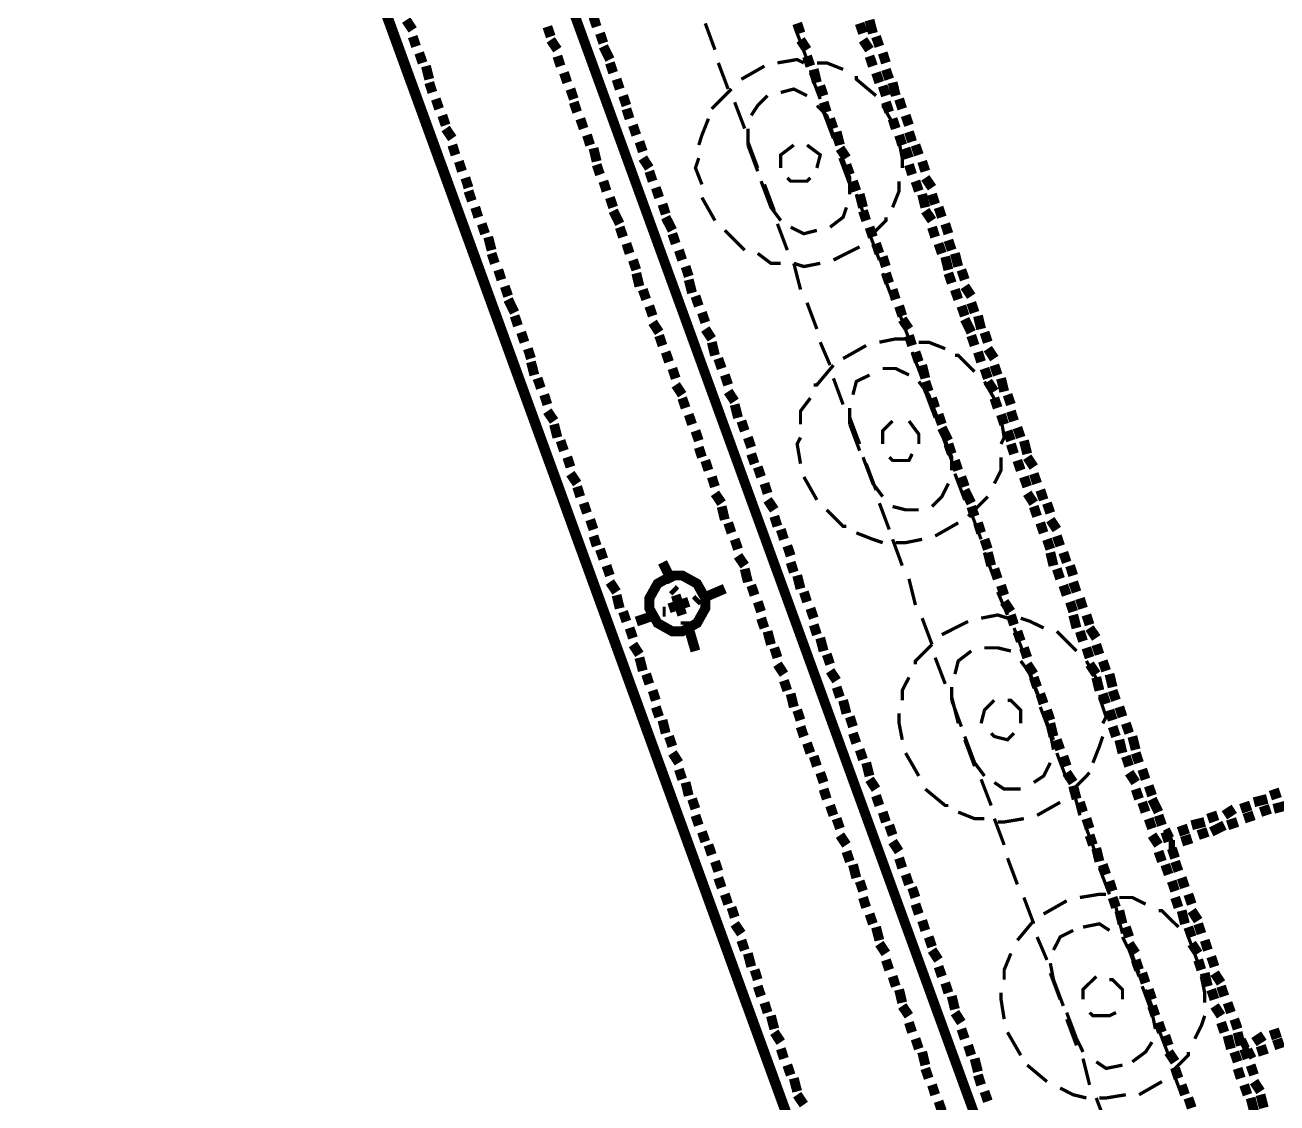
# Model space of a CAD drawing. Extents: x -2.4 to 13.4, y -16 to -5.
# Drawn here: x 1.94 to 2.575, y -11.54 to -10.993 of the extents above; entities that cross this region are included whole.
import ezdxf

# ---------------------------------------------------------------- set-up
doc = ezdxf.new("R2010")
doc.units = 0
doc.header["$MEASUREMENT"] = 0

msp = doc.modelspace()

# ---------------------------------------------------------------- linework, layer by layer
at = {"color": 0}
for points, const_width in [([(3.74199, -12.95219), (2.83868, -12.95219), (0.85698, -7.50883), (1.65538, -7.21884)], 0.005), ([(2.93368, -12.95219), (0.94198, -7.47715)], 0.005), ([(2.83868, -12.95219), (1.36198, -8.89381)], 0.005), ([(2.13698, -10.99548), (2.13368, -10.99049)], 0.005), ([(2.20698, -10.99886), (2.20528, -10.99386)], 0.005), ([(2.23028, -10.99386), (2.22868, -10.98887)], 0.005), ([(2.28538, -10.99218), (2.29028, -11.00552)], 0.00167), ([(2.33368, -10.99718), (2.33198, -10.99218)], 0.005), ([(2.36538, -10.99718), (2.36368, -10.99218)], 0.005), ([(2.37038, -10.99718), (2.36868, -10.99049)], 0.005), ([(2.13868, -11.00384), (2.13698, -10.99886)], 0.005), ([(2.23368, -11.00216), (2.23198, -10.99718)], 0.005), ([(2.33698, -11.01051), (2.33198, -10.99718)], 0.00167), ([(2.37368, -11.00384), (2.37198, -10.99886)], 0.005), ([(2.21038, -11.00552), (2.20698, -11.00054)], 0.005), ([(2.23698, -11.01051), (2.23368, -11.00384)], 0.005), ([(2.33698, -11.00552), (2.33368, -11.00054)], 0.005), ([(2.36868, -11.00552), (2.36538, -11.00054)], 0.005), ([(2.14198, -11.0122), (2.14028, -11.00715)], 0.005), ([(2.21198, -11.01383), (2.21038, -11.00883)], 0.005), ([(2.23868, -11.01719), (2.23698, -11.0122)], 0.005), ([(2.33538, -11.0122), (2.33198, -11.01051), (2.32198, -11.0122)], 0.00167), ([(2.33538, -11.0122), (2.33198, -11.01051), (2.32198, -11.0122)], 0.00167), ([(2.33868, -11.01383), (2.33698, -11.00883)], 0.005), ([(2.37038, -11.01383), (2.36868, -11.00883)], 0.005), ([(2.37698, -11.0122), (2.37538, -11.00715)], 0.005), ([(2.14538, -11.0205), (2.14368, -11.01383)], 0.005), ([(2.21538, -11.02218), (2.21368, -11.01719)], 0.005), ([(2.29198, -11.0122), (2.29698, -11.02549)], 0.00167), ([(2.31538, -11.01383), (2.30368, -11.0205)], 0.00167), ([(2.31538, -11.01383), (2.30368, -11.0205)], 0.00167), ([(2.34368, -11.03054), (2.33868, -11.01719)], 0.00167), ([(2.34198, -11.02218), (2.34038, -11.01551)], 0.005), ([(2.35528, -11.01551), (2.34698, -11.0122), (2.34198, -11.0122)], 0.00167), ([(2.35528, -11.01551), (2.34698, -11.0122), (2.34198, -11.0122)], 0.00167), ([(2.37368, -11.02218), (2.37198, -11.01719)], 0.005), ([(2.37868, -11.0205), (2.37698, -11.01551)], 0.005), ([(2.14698, -11.02718), (2.14538, -11.02218)], 0.005), ([(2.21868, -11.03054), (2.21698, -11.02549)], 0.005), ([(2.24198, -11.02549), (2.24038, -11.0205)], 0.005), ([(2.34538, -11.02886), (2.34368, -11.02386)], 0.005), ([(2.37198, -11.02886), (2.36198, -11.0205), (2.36198, -11.01881)], 0.00167), ([(2.37198, -11.02886), (2.36198, -11.0205), (2.36198, -11.01881)], 0.00167), ([(2.37698, -11.02886), (2.37538, -11.02386)], 0.005), ([(2.38198, -11.02886), (2.38038, -11.02218)], 0.005), ([(2.15038, -11.03552), (2.14868, -11.03054)], 0.005), ([(2.24538, -11.03384), (2.24368, -11.02886)], 0.005), ([(2.29868, -11.02549), (2.29028, -11.03384), (2.28868, -11.03552)], 0.00167), ([(2.29868, -11.02549), (2.29028, -11.03384), (2.28868, -11.03552)], 0.00167), ([(2.31698, -11.02886), (2.31198, -11.03384), (2.30868, -11.03884)], 0.00167), ([(2.33698, -11.02886), (2.33028, -11.02549), (2.32368, -11.02718)], 0.00167), ([(2.38528, -11.03552), (2.38368, -11.03054)], 0.005), ([(2.22038, -11.03715), (2.21868, -11.03216)], 0.005), ([(2.24698, -11.04052), (2.24538, -11.03552)], 0.005), ([(2.30028, -11.03216), (2.30538, -11.04551)], 0.00167), ([(2.35198, -11.05387), (2.34698, -11.03884), (2.34198, -11.03384)], 0.00167), ([(2.34698, -11.03715), (2.34538, -11.03216)], 0.005), ([(2.37868, -11.03715), (2.37698, -11.03216)], 0.005), ([(2.38198, -11.04551), (2.37538, -11.03384)], 0.00167), ([(2.38198, -11.04551), (2.37538, -11.03384)], 0.00167), ([(2.15368, -11.04383), (2.15198, -11.03884)], 0.005), ([(2.22368, -11.04551), (2.22198, -11.04052)], 0.005), ([(2.25038, -11.04881), (2.24868, -11.04383)], 0.005), ([(2.28698, -11.04052), (2.28368, -11.04881), (2.28208, -11.05387)], 0.00167), ([(2.28698, -11.04052), (2.28368, -11.04881), (2.28208, -11.05387)], 0.00167), ([(2.35038, -11.0505), (2.34538, -11.03715)], 0.00167), ([(2.35038, -11.04551), (2.34868, -11.04052)], 0.005), ([(2.38198, -11.04551), (2.38038, -11.04052)], 0.005), ([(2.38868, -11.04383), (2.38698, -11.03884)], 0.005), ([(2.15708, -11.0505), (2.15368, -11.04551)], 0.005), ([(2.22698, -11.05387), (2.22538, -11.04881)], 0.005), ([(2.30698, -11.04551), (2.30698, -11.05387)], 0.00167), ([(2.35368, -11.05387), (2.35198, -11.04719)], 0.005), ([(2.38528, -11.05387), (2.38368, -11.04881)], 0.005), ([(2.39028, -11.05218), (2.38868, -11.04719)], 0.005), ([(2.15868, -11.05886), (2.15708, -11.05387)], 0.005), ([(2.23028, -11.06216), (2.22868, -11.05549)], 0.005), ([(2.25368, -11.05718), (2.25198, -11.05218)], 0.005), ([(2.30698, -11.05218), (2.31198, -11.06552)], 0.00167), ([(2.30698, -11.05387), (2.31198, -11.06716)], 0.00167), ([(2.33028, -11.05387), (2.32368, -11.05886), (2.32368, -11.06552)], 0.00167), ([(2.33028, -11.05387), (2.32368, -11.05886), (2.32368, -11.06552)], 0.00167), ([(2.34198, -11.06552), (2.34368, -11.05886), (2.33698, -11.05387)], 0.00167), ([(2.34198, -11.06552), (2.34368, -11.05886), (2.33698, -11.05387)], 0.00167), ([(2.35698, -11.06048), (2.35368, -11.05549)], 0.005), ([(2.38528, -11.06552), (2.38528, -11.06048), (2.38368, -11.05218)], 0.00167), ([(2.38528, -11.06552), (2.38528, -11.06048), (2.38368, -11.05218)], 0.00167), ([(2.38868, -11.06048), (2.38698, -11.05549)], 0.005), ([(2.39368, -11.05886), (2.39198, -11.05387)], 0.005), ([(2.16198, -11.06716), (2.16038, -11.06216)], 0.005), ([(2.25698, -11.06552), (2.25368, -11.06048)], 0.005), ([(2.28208, -11.06048), (2.28038, -11.06552), (2.28368, -11.07383)], 0.00167), ([(2.28208, -11.06048), (2.28038, -11.06552), (2.28368, -11.07383)], 0.00167), ([(2.35868, -11.07881), (2.35868, -11.07052), (2.35368, -11.05718)], 0.00167), ([(2.35868, -11.07383), (2.35368, -11.06048)], 0.00167), ([(2.39698, -11.06716), (2.39538, -11.06216)], 0.005), ([(2.23198, -11.06884), (2.23028, -11.06384)], 0.005), ([(2.25868, -11.0722), (2.25698, -11.06716)], 0.005), ([(2.35868, -11.06884), (2.35698, -11.06384)], 0.005), ([(2.39028, -11.06884), (2.38868, -11.06384)], 0.005), ([(2.16528, -11.07551), (2.16368, -11.07052)], 0.005), ([(2.23528, -11.07719), (2.23368, -11.0722)], 0.005), ([(2.26198, -11.08051), (2.26028, -11.07551)], 0.005), ([(2.31368, -11.0722), (2.31868, -11.08549), (2.32368, -11.09216)], 0.00167), ([(2.31538, -11.07383), (2.32038, -11.08718)], 0.00167), ([(2.32698, -11.07052), (2.32868, -11.0722), (2.33698, -11.0722), (2.33868, -11.07052)], 0.00167), ([(2.32698, -11.07052), (2.32868, -11.0722), (2.33698, -11.0722), (2.33868, -11.07052)], 0.00167), ([(2.36198, -11.07719), (2.36028, -11.0722)], 0.005), ([(2.38038, -11.08549), (2.38368, -11.07719), (2.38368, -11.0722)], 0.00167), ([(2.38038, -11.08549), (2.38368, -11.07719), (2.38368, -11.0722)], 0.00167), ([(2.39368, -11.07719), (2.39198, -11.0722)], 0.005), ([(2.40038, -11.07551), (2.39698, -11.07052)], 0.005), ([(2.16698, -11.08219), (2.16528, -11.07719)], 0.005), ([(2.23868, -11.08549), (2.23698, -11.08051)], 0.005), ([(2.28368, -11.08051), (2.29028, -11.09216)], 0.00167), ([(2.28368, -11.08051), (2.29028, -11.09216)], 0.00167), ([(2.36698, -11.09216), (2.36198, -11.07881)], 0.00167), ([(2.36538, -11.08549), (2.36368, -11.07881)], 0.005), ([(2.39698, -11.08549), (2.39538, -11.07881)], 0.005), ([(2.40198, -11.08387), (2.40038, -11.07881)], 0.005), ([(2.17028, -11.09048), (2.16868, -11.08549)], 0.005), ([(2.24198, -11.09384), (2.23868, -11.08718)], 0.005), ([(2.26528, -11.08886), (2.26368, -11.08387)], 0.005), ([(2.34868, -11.09554), (2.35528, -11.09048), (2.35698, -11.08549)], 0.00167), ([(2.36698, -11.09216), (2.36538, -11.08718)], 0.005), ([(2.40038, -11.09216), (2.39698, -11.08718)], 0.005), ([(2.40538, -11.09048), (2.40368, -11.08549)], 0.005), ([(2.17368, -11.09884), (2.17198, -11.09384)], 0.005), ([(2.26868, -11.09716), (2.26528, -11.09048)], 0.005), ([(2.36868, -11.10052), (2.37698, -11.09216), (2.37698, -11.09048)], 0.00167), ([(2.36868, -11.10052), (2.37698, -11.09216), (2.37698, -11.09048)], 0.00167), ([(2.40868, -11.09884), (2.40708, -11.09384)], 0.005), ([(2.17698, -11.10719), (2.17528, -11.10052)], 0.005), ([(2.24368, -11.10052), (2.24198, -11.09554)], 0.005), ([(2.27038, -11.10383), (2.26868, -11.09884)], 0.005), ([(2.29528, -11.09716), (2.30368, -11.10551), (2.30538, -11.10719)], 0.00167), ([(2.29528, -11.09716), (2.30368, -11.10551), (2.30538, -11.10719)], 0.00167), ([(2.32198, -11.09384), (2.32698, -11.10719)], 0.00167), ([(2.32868, -11.09554), (2.33538, -11.09884), (2.34198, -11.09716)], 0.00167), ([(2.37038, -11.10052), (2.36868, -11.09554)], 0.005), ([(2.37368, -11.11219), (2.36868, -11.09884)], 0.00167), ([(2.40198, -11.10052), (2.40038, -11.09554)], 0.005), ([(2.24698, -11.10883), (2.24538, -11.10383)], 0.005), ([(2.27368, -11.11219), (2.27198, -11.10719)], 0.005), ([(2.35038, -11.11219), (2.36368, -11.10551)], 0.00167), ([(2.35038, -11.11219), (2.36368, -11.10551)], 0.00167), ([(2.37368, -11.10883), (2.37198, -11.10383)], 0.005), ([(2.40538, -11.10883), (2.40368, -11.10383)], 0.005), ([(2.41038, -11.10719), (2.40868, -11.10215)], 0.005), ([(2.17868, -11.11387), (2.17698, -11.10883)], 0.005), ([(2.25038, -11.11718), (2.24868, -11.11219)], 0.005), ([(2.31198, -11.10883), (2.31868, -11.11387), (2.32368, -11.11387)], 0.00167), ([(2.31198, -11.10883), (2.31868, -11.11387), (2.32368, -11.11387)], 0.00167), ([(2.37698, -11.11549), (2.37538, -11.11051)], 0.005), ([(2.40868, -11.11718), (2.40708, -11.11051)], 0.005), ([(2.41368, -11.11549), (2.41198, -11.10883)], 0.005), ([(2.18198, -11.12218), (2.18038, -11.11718)], 0.005), ([(2.25198, -11.12554), (2.25038, -11.11886)], 0.005), ([(2.27698, -11.12048), (2.27538, -11.11549)], 0.005), ([(2.33028, -11.11387), (2.33538, -11.11549), (2.34368, -11.11387)], 0.00167), ([(2.33028, -11.11387), (2.33538, -11.11549), (2.34368, -11.11387)], 0.00167), ([(2.33028, -11.11387), (2.33368, -11.12716)], 0.00167), ([(2.37868, -11.12386), (2.37698, -11.11886)], 0.005), ([(2.38038, -11.13215), (2.37538, -11.11886)], 0.00167), ([(2.41038, -11.12386), (2.40868, -11.11886)], 0.005), ([(2.41698, -11.12218), (2.41528, -11.11718)], 0.005), ([(2.18538, -11.13052), (2.18368, -11.12554)], 0.005), ([(2.25538, -11.13215), (2.25368, -11.12716)], 0.005), ([(2.27868, -11.12884), (2.27698, -11.12218)], 0.005), ([(2.38198, -11.13215), (2.38038, -11.12716)], 0.005), ([(2.41368, -11.13215), (2.41198, -11.12716)], 0.005), ([(2.42028, -11.13052), (2.41698, -11.12554)], 0.005), ([(2.18868, -11.13883), (2.18538, -11.13215)], 0.005), ([(2.28208, -11.13551), (2.28038, -11.13052)], 0.005), ([(2.25868, -11.14051), (2.25698, -11.13551)], 0.005), ([(2.28538, -11.14381), (2.28368, -11.13883)], 0.005), ([(2.33698, -11.13383), (2.34198, -11.14718)], 0.00167), ([(2.38528, -11.14051), (2.38368, -11.13551)], 0.005), ([(2.41698, -11.14051), (2.41528, -11.13551)], 0.005), ([(2.42198, -11.13883), (2.42028, -11.13383)], 0.005), ([(2.19038, -11.1455), (2.18868, -11.14051)], 0.005), ([(2.26198, -11.14886), (2.25868, -11.14381)], 0.005), ([(2.38868, -11.14718), (2.38528, -11.14219)], 0.005), ([(2.38868, -11.15218), (2.38368, -11.13883)], 0.00167), ([(2.42028, -11.14886), (2.41698, -11.14219)], 0.005), ([(2.42528, -11.14718), (2.42368, -11.14051)], 0.005), ([(2.19368, -11.15386), (2.19198, -11.14886)], 0.005), ([(2.26368, -11.15554), (2.26198, -11.15049)], 0.005), ([(2.28868, -11.15218), (2.28538, -11.14718)], 0.005), ([(2.39028, -11.15554), (2.38868, -11.15049)], 0.005), ([(2.42198, -11.15554), (2.42028, -11.15049)], 0.005), ([(2.42868, -11.15386), (2.42698, -11.14886)], 0.005), ([(2.19698, -11.16215), (2.19538, -11.15716)], 0.005), ([(2.26698, -11.16384), (2.26528, -11.15884)], 0.005), ([(2.29028, -11.16052), (2.28868, -11.15386)], 0.005), ([(2.34368, -11.15386), (2.34868, -11.16552)], 0.00167), ([(2.36698, -11.15554), (2.35528, -11.16215)], 0.00167), ([(2.36698, -11.15554), (2.35528, -11.16215)], 0.00167), ([(2.38698, -11.15218), (2.38198, -11.15218), (2.37368, -11.15386)], 0.00167), ([(2.38698, -11.15218), (2.38198, -11.15218), (2.37368, -11.15386)], 0.00167), ([(2.39368, -11.16384), (2.39198, -11.15884)], 0.005), ([(2.40708, -11.15716), (2.39868, -11.15386), (2.39368, -11.15386)], 0.00167), ([(2.40708, -11.15716), (2.39868, -11.15386), (2.39368, -11.15386)], 0.00167), ([(2.42528, -11.16384), (2.42368, -11.15884)], 0.005), ([(2.43198, -11.16215), (2.42868, -11.15716)], 0.005), ([(2.19868, -11.17051), (2.19698, -11.16384)], 0.005), ([(2.29368, -11.1672), (2.29198, -11.16215)], 0.005), ([(2.39538, -11.17219), (2.39028, -11.15884)], 0.00167), ([(2.42198, -11.16883), (2.41368, -11.16052), (2.41198, -11.16052)], 0.00167), ([(2.42198, -11.16883), (2.41368, -11.16052), (2.41198, -11.16052)], 0.00167), ([(2.27038, -11.17219), (2.26868, -11.1672)], 0.005), ([(2.29698, -11.1755), (2.29528, -11.17051)], 0.005), ([(2.35038, -11.16552), (2.34198, -11.1755), (2.34038, -11.1755)], 0.00167), ([(2.35038, -11.16552), (2.34198, -11.1755), (2.34038, -11.1755)], 0.00167), ([(2.38868, -11.17051), (2.38198, -11.1672), (2.37538, -11.1672)], 0.00167), ([(2.39698, -11.17219), (2.39538, -11.16552)], 0.005), ([(2.42868, -11.17219), (2.42698, -11.1672)], 0.005), ([(2.43368, -11.17051), (2.43198, -11.16552)], 0.005), ([(2.20198, -11.17718), (2.20028, -11.17219)], 0.005), ([(2.27368, -11.18049), (2.27038, -11.1755)], 0.005), ([(2.35038, -11.17219), (2.35528, -11.18548)], 0.00167), ([(2.36868, -11.17051), (2.36198, -11.17381), (2.36028, -11.18049)], 0.00167), ([(2.40368, -11.19384), (2.39868, -11.18049), (2.39368, -11.17381)], 0.00167), ([(2.39868, -11.17887), (2.39698, -11.17381)], 0.005), ([(2.43368, -11.18548), (2.42698, -11.17381)], 0.00167), ([(2.43368, -11.18548), (2.42698, -11.17381)], 0.00167), ([(2.43198, -11.17887), (2.42868, -11.17381)], 0.005), ([(2.43698, -11.17887), (2.43538, -11.17219)], 0.005), ([(2.20528, -11.18548), (2.20368, -11.18049)], 0.005), ([(2.27538, -11.18716), (2.27368, -11.18218)], 0.005), ([(2.30028, -11.18386), (2.29698, -11.17887)], 0.005), ([(2.33868, -11.18218), (2.33368, -11.18884), (2.33368, -11.19552)], 0.00167), ([(2.33868, -11.18218), (2.33368, -11.18884), (2.33368, -11.19552)], 0.00167), ([(2.40198, -11.19216), (2.39698, -11.17887)], 0.00167), ([(2.40198, -11.18716), (2.40038, -11.18218)], 0.005), ([(2.43368, -11.18716), (2.43198, -11.18218)], 0.005), ([(2.44038, -11.18548), (2.43868, -11.18049)], 0.005), ([(2.20868, -11.19384), (2.20528, -11.18884)], 0.005), ([(2.27868, -11.19552), (2.27698, -11.19052)], 0.005), ([(2.30198, -11.19216), (2.30028, -11.18548)], 0.005), ([(2.35868, -11.18716), (2.35868, -11.19552)], 0.00167), ([(2.40538, -11.19552), (2.40368, -11.19052)], 0.005), ([(2.43698, -11.19552), (2.43538, -11.19052)], 0.005), ([(2.44198, -11.19384), (2.44038, -11.18884)], 0.005), ([(2.21038, -11.20219), (2.20868, -11.19552)], 0.005), ([(2.30538, -11.19883), (2.30368, -11.19384)], 0.005), ([(2.35868, -11.19216), (2.36368, -11.20551)], 0.00167), ([(2.38038, -11.19384), (2.37538, -11.19883), (2.37538, -11.20551)], 0.00167), ([(2.38038, -11.19384), (2.37538, -11.19883), (2.37538, -11.20551)], 0.00167), ([(2.39368, -11.20551), (2.39368, -11.20051), (2.38868, -11.19384)], 0.00167), ([(2.39368, -11.20551), (2.39368, -11.20051), (2.38868, -11.19384)], 0.00167), ([(2.43538, -11.20551), (2.43698, -11.20219), (2.43538, -11.19216)], 0.00167), ([(2.43538, -11.20551), (2.43698, -11.20219), (2.43538, -11.19216)], 0.00167), ([(2.28208, -11.20381), (2.28038, -11.19883)], 0.005), ([(2.30868, -11.20719), (2.30698, -11.20219)], 0.005), ([(2.35868, -11.19552), (2.36368, -11.20887)], 0.00167), ([(2.40868, -11.20381), (2.40538, -11.1972)], 0.005), ([(2.41038, -11.21884), (2.41038, -11.21218), (2.40538, -11.19883)], 0.00167), ([(2.41038, -11.21386), (2.40538, -11.20051)], 0.00167), ([(2.44038, -11.20381), (2.43868, -11.19883)], 0.005), ([(2.44538, -11.20219), (2.44368, -11.1972)], 0.005), ([(2.21368, -11.20887), (2.21198, -11.20381)], 0.005), ([(2.28368, -11.21218), (2.28208, -11.20719)], 0.005), ([(2.33368, -11.20219), (2.33198, -11.20551), (2.33368, -11.21548)], 0.00167), ([(2.33368, -11.20219), (2.33198, -11.20551), (2.33368, -11.21548)], 0.00167), ([(2.41038, -11.21049), (2.40868, -11.20551)], 0.005), ([(2.44198, -11.21049), (2.44038, -11.20551)], 0.005), ([(2.44868, -11.21049), (2.44698, -11.20381)], 0.005), ([(2.21698, -11.21716), (2.21538, -11.21218)], 0.005), ([(2.28698, -11.21884), (2.28538, -11.21386)], 0.005), ([(2.31038, -11.21548), (2.30868, -11.21049)], 0.005), ([(2.36538, -11.21218), (2.37038, -11.22552), (2.37538, -11.23219)], 0.00167), ([(2.37868, -11.21218), (2.38038, -11.21386), (2.38868, -11.21386), (2.39028, -11.21049)], 0.00167), ([(2.37868, -11.21218), (2.38038, -11.21386), (2.38868, -11.21386), (2.39028, -11.21049)], 0.00167), ([(2.41368, -11.21884), (2.41198, -11.21386)], 0.005), ([(2.43198, -11.22552), (2.43538, -11.21884), (2.43538, -11.21218)], 0.00167), ([(2.43198, -11.22552), (2.43538, -11.21884), (2.43538, -11.21218)], 0.00167), ([(2.44538, -11.21884), (2.44368, -11.21386)], 0.005), ([(2.45198, -11.21716), (2.44868, -11.21218)], 0.005), ([(2.22038, -11.22552), (2.21698, -11.22054)], 0.005), ([(2.29028, -11.22715), (2.28868, -11.22216)], 0.005), ([(2.31368, -11.22216), (2.31198, -11.21716)], 0.005), ([(2.36698, -11.21548), (2.37198, -11.22883)], 0.00167), ([(2.41698, -11.23383), (2.41198, -11.22054)], 0.00167), ([(2.41698, -11.22715), (2.41528, -11.22216)], 0.005), ([(2.44868, -11.22715), (2.44698, -11.22216)], 0.005), ([(2.45368, -11.22552), (2.45198, -11.22054)], 0.005), ([(2.22198, -11.23219), (2.22038, -11.22715)], 0.005), ([(2.31698, -11.23051), (2.31538, -11.22552)], 0.005), ([(2.33538, -11.22216), (2.34198, -11.23383)], 0.00167), ([(2.33538, -11.22216), (2.34198, -11.23383)], 0.00167), ([(2.40038, -11.23719), (2.40538, -11.23219), (2.40868, -11.22552)], 0.00167), ([(2.29368, -11.23551), (2.29028, -11.23051)], 0.005), ([(2.32038, -11.23887), (2.31698, -11.23383)], 0.005), ([(2.42028, -11.23551), (2.41698, -11.22883)], 0.005), ([(2.41868, -11.24218), (2.42698, -11.23383), (2.42868, -11.23219)], 0.00167), ([(2.41868, -11.24218), (2.42698, -11.23383), (2.42868, -11.23219)], 0.00167), ([(2.45198, -11.23551), (2.44868, -11.23051)], 0.005), ([(2.45698, -11.23383), (2.45528, -11.22883)], 0.005), ([(2.22538, -11.24049), (2.22368, -11.23551)], 0.005), ([(2.29528, -11.24386), (2.29368, -11.23719)], 0.005), ([(2.34698, -11.23887), (2.35528, -11.24718), (2.35698, -11.24718)], 0.00167), ([(2.34698, -11.23887), (2.35528, -11.24718), (2.35698, -11.24718)], 0.00167), ([(2.37368, -11.23551), (2.37868, -11.24886)], 0.00167), ([(2.38038, -11.23719), (2.38698, -11.23887), (2.39368, -11.23887)], 0.00167), ([(2.42198, -11.24218), (2.42028, -11.23719)], 0.005), ([(2.45368, -11.24218), (2.45198, -11.23719)], 0.005), ([(2.46038, -11.24049), (2.45868, -11.23551)], 0.005), ([(2.22868, -11.24886), (2.22698, -11.24386)], 0.005), ([(2.29868, -11.25054), (2.29698, -11.24548)], 0.005), ([(2.32198, -11.24718), (2.32038, -11.24218)], 0.005), ([(2.40198, -11.25216), (2.41368, -11.24548)], 0.00167), ([(2.40198, -11.25216), (2.41368, -11.24548)], 0.00167), ([(2.42528, -11.25384), (2.42028, -11.24049)], 0.00167), ([(2.42528, -11.25054), (2.42368, -11.24548)], 0.005), ([(2.45698, -11.25054), (2.45528, -11.24548)], 0.005), ([(2.46368, -11.24886), (2.46038, -11.24386)], 0.005), ([(2.23028, -11.25715), (2.22868, -11.25216)], 0.005), ([(2.30198, -11.25883), (2.30028, -11.25384)], 0.005), ([(2.32528, -11.25384), (2.32368, -11.24886)], 0.005), ([(2.36198, -11.25054), (2.37038, -11.25384), (2.37538, -11.25552)], 0.00167), ([(2.36198, -11.25054), (2.37038, -11.25384), (2.37538, -11.25552)], 0.00167), ([(2.42868, -11.25883), (2.42698, -11.25384)], 0.005), ([(2.46038, -11.25883), (2.45868, -11.25384)], 0.005), ([(2.46538, -11.25715), (2.46368, -11.25216)], 0.005), ([(2.23368, -11.26383), (2.23198, -11.25883)], 0.005), ([(2.32868, -11.2622), (2.32698, -11.25715)], 0.005), ([(2.38038, -11.25384), (2.38528, -11.26719)], 0.00167), ([(2.38198, -11.25552), (2.38698, -11.25552), (2.39538, -11.25384)], 0.00167), ([(2.38198, -11.25552), (2.38698, -11.25552), (2.39538, -11.25384)], 0.00167), ([(2.43038, -11.26719), (2.42868, -11.26051)], 0.005), ([(2.46198, -11.26719), (2.46038, -11.26051)], 0.005), ([(2.46868, -11.26551), (2.46698, -11.26051)], 0.005), ([(2.26868, -11.27549), (2.26368, -11.26551)], 0.005), ([(2.30538, -11.26719), (2.30198, -11.2622)], 0.005), ([(2.33028, -11.2705), (2.32868, -11.26551)], 0.005), ([(2.43198, -11.27386), (2.42698, -11.26051)], 0.00167), ([(2.23698, -11.27218), (2.23528, -11.26719)], 0.005), ([(2.30698, -11.27549), (2.30538, -11.26881)], 0.005), ([(2.33368, -11.27886), (2.33198, -11.27218)], 0.005), ([(2.43368, -11.27386), (2.43198, -11.26881)], 0.005), ([(2.46538, -11.27386), (2.46368, -11.26881)], 0.005), ([(2.47198, -11.27218), (2.47038, -11.26719)], 0.005), ([(2.24038, -11.28054), (2.23698, -11.27549)], 0.005), ([(2.27038, -11.28054), (2.26868, -11.27886)], 0.005), ([(2.29528, -11.27886), (2.28368, -11.28384)], 0.005), ([(2.31038, -11.28216), (2.30868, -11.27718)], 0.005), ([(2.38868, -11.27386), (2.39198, -11.28715)], 0.00167), ([(2.43698, -11.28216), (2.43538, -11.27718)], 0.005), ([(2.46868, -11.28216), (2.46698, -11.27718)], 0.005), ([(2.47368, -11.28054), (2.47198, -11.27549)], 0.005), ([(2.24198, -11.28884), (2.24038, -11.28216)], 0.005), ([(2.27698, -11.28552), (2.26698, -11.28884)], 0.005), ([(2.27368, -11.2922), (2.27038, -11.28216)], 0.005), ([(2.28208, -11.28384), (2.28038, -11.28552)], 0.005), ([(2.31368, -11.29052), (2.31198, -11.28552)], 0.005), ([(2.33698, -11.28552), (2.33538, -11.28054)], 0.005), ([(2.43868, -11.2922), (2.43368, -11.28054)], 0.00167), ([(2.44038, -11.29052), (2.43698, -11.28552)], 0.005), ([(2.47198, -11.29052), (2.47038, -11.28552)], 0.005), ([(2.47698, -11.28884), (2.47538, -11.28384)], 0.005), ([(2.24538, -11.29551), (2.24368, -11.29052)], 0.005), ([(2.26028, -11.2922), (2.25038, -11.29551)], 0.005), ([(2.26528, -11.29052), (2.26368, -11.29052)], 0.005), ([(2.34038, -11.29383), (2.33868, -11.28884)], 0.005), ([(2.44198, -11.29719), (2.44038, -11.2922)], 0.005), ([(2.47368, -11.29881), (2.47198, -11.2922)], 0.005), ([(2.48028, -11.29719), (2.47868, -11.2922)], 0.005), ([(2.27538, -11.29719), (2.27538, -11.29551)], 0.005), ([(2.31538, -11.29881), (2.31368, -11.29383)], 0.005), ([(2.34198, -11.30218), (2.34038, -11.29719)], 0.005), ([(2.39538, -11.29383), (2.40038, -11.30718)], 0.00167), ([(2.41868, -11.29551), (2.40538, -11.30218)], 0.00167), ([(2.41868, -11.29551), (2.40538, -11.30218)], 0.00167), ([(2.43868, -11.29383), (2.43368, -11.2922), (2.42528, -11.29383)], 0.00167), ([(2.43868, -11.29383), (2.43368, -11.2922), (2.42528, -11.29383)], 0.00167), ([(2.45698, -11.29881), (2.45028, -11.29551), (2.44538, -11.29383)], 0.00167), ([(2.45698, -11.29881), (2.45028, -11.29551), (2.44538, -11.29383)], 0.00167), ([(2.24868, -11.30387), (2.24698, -11.29881)], 0.005), ([(2.28038, -11.31048), (2.27698, -11.29881)], 0.005), ([(2.31868, -11.30718), (2.31698, -11.3005)], 0.005), ([(2.34538, -11.31048), (2.34368, -11.30387)], 0.005), ([(2.44698, -11.31216), (2.44198, -11.29881)], 0.00167), ([(2.44538, -11.30549), (2.44368, -11.3005)], 0.005), ([(2.47368, -11.31048), (2.46538, -11.30218), (2.46368, -11.3005)], 0.00167), ([(2.47368, -11.31048), (2.46538, -11.30218), (2.46368, -11.3005)], 0.00167), ([(2.47698, -11.30549), (2.47538, -11.3005)], 0.005), ([(2.48368, -11.30387), (2.48028, -11.29881)], 0.005), ([(2.25198, -11.31216), (2.24868, -11.30718)], 0.005), ([(2.32198, -11.31384), (2.32038, -11.30886)], 0.005), ([(2.40038, -11.30718), (2.39198, -11.31552), (2.39198, -11.31716)], 0.00167), ([(2.40038, -11.30718), (2.39198, -11.31552), (2.39198, -11.31716)], 0.00167), ([(2.44038, -11.31048), (2.43368, -11.30886), (2.42698, -11.30886)], 0.00167), ([(2.44868, -11.31384), (2.44698, -11.30886)], 0.005), ([(2.48028, -11.31384), (2.47868, -11.30886)], 0.005), ([(2.48528, -11.31216), (2.48368, -11.30718)], 0.005), ([(2.25368, -11.32052), (2.25198, -11.31384)], 0.005), ([(2.32528, -11.3222), (2.32198, -11.31716)], 0.005), ([(2.34868, -11.31716), (2.34698, -11.31216)], 0.005), ([(2.40198, -11.31384), (2.40708, -11.32719)], 0.00167), ([(2.42028, -11.31048), (2.41368, -11.31552), (2.41198, -11.3222)], 0.00167), ([(2.45528, -11.33549), (2.45028, -11.3222), (2.44538, -11.31552)], 0.00167), ([(2.45198, -11.3222), (2.44868, -11.31716)], 0.005), ([(2.48368, -11.3222), (2.48028, -11.31716)], 0.005), ([(2.48528, -11.32719), (2.47868, -11.31552)], 0.00167), ([(2.48528, -11.32719), (2.47868, -11.31552)], 0.00167), ([(2.48868, -11.32052), (2.48698, -11.31552)], 0.005), ([(2.25698, -11.32719), (2.25538, -11.3222)], 0.005), ([(2.35198, -11.32551), (2.34868, -11.32052)], 0.005), ([(2.45368, -11.33219), (2.44868, -11.31884)], 0.00167), ([(2.45368, -11.32881), (2.45198, -11.32383)], 0.005), ([(2.48528, -11.33051), (2.48368, -11.32383)], 0.005), ([(2.49198, -11.32881), (2.49038, -11.3222)], 0.005), ([(2.32698, -11.33051), (2.32528, -11.32551)], 0.005), ([(2.35368, -11.33387), (2.35198, -11.32881)], 0.005), ([(2.38868, -11.32383), (2.38528, -11.33051), (2.38528, -11.33549)], 0.00167), ([(2.38868, -11.32383), (2.38528, -11.33051), (2.38528, -11.33549)], 0.00167), ([(2.26028, -11.33549), (2.25868, -11.33051)], 0.005), ([(2.33028, -11.33886), (2.32868, -11.33219)], 0.005), ([(2.35698, -11.34216), (2.35528, -11.33549)], 0.005), ([(2.41038, -11.32881), (2.41038, -11.33549)], 0.00167), ([(2.41038, -11.33387), (2.41368, -11.34716)], 0.00167), ([(2.45698, -11.33718), (2.45528, -11.33219)], 0.005), ([(2.48698, -11.34716), (2.48868, -11.34384), (2.48528, -11.33387)], 0.00167), ([(2.48698, -11.34716), (2.48868, -11.34384), (2.48528, -11.33387)], 0.00167), ([(2.48868, -11.33718), (2.48698, -11.33219)], 0.005), ([(2.49368, -11.33549), (2.49198, -11.33051)], 0.005), ([(2.26198, -11.34384), (2.26028, -11.33886)], 0.005), ([(2.33368, -11.34554), (2.33198, -11.34048)], 0.005), ([(2.41038, -11.33549), (2.41528, -11.34884)], 0.00167), ([(2.43198, -11.33549), (2.42698, -11.34048), (2.42528, -11.34716)], 0.00167), ([(2.43198, -11.33549), (2.42698, -11.34048), (2.42528, -11.34716)], 0.00167), ([(2.44538, -11.34716), (2.44538, -11.34048), (2.44038, -11.33549), (2.43868, -11.33549)], 0.00167), ([(2.44538, -11.34716), (2.44538, -11.34048), (2.44038, -11.33549), (2.43868, -11.33549)], 0.00167), ([(2.46198, -11.36051), (2.46038, -11.35215), (2.45528, -11.33886)], 0.00167), ([(2.46038, -11.34554), (2.45868, -11.34048)], 0.005), ([(2.49198, -11.34554), (2.49038, -11.34048)], 0.005), ([(2.49698, -11.34384), (2.49538, -11.33886)], 0.005), ([(2.26528, -11.35215), (2.26368, -11.34554)], 0.005), ([(2.33538, -11.35383), (2.33368, -11.34884)], 0.005), ([(2.36028, -11.34884), (2.35868, -11.34384)], 0.005), ([(2.38368, -11.34216), (2.38368, -11.34716), (2.38528, -11.35551)], 0.00167), ([(2.38368, -11.34216), (2.38368, -11.34716), (2.38528, -11.35551)], 0.00167), ([(2.46198, -11.35551), (2.45698, -11.34216)], 0.00167), ([(2.46198, -11.35383), (2.46038, -11.34716)], 0.005), ([(2.49368, -11.35383), (2.49198, -11.34884)], 0.005), ([(2.50038, -11.35215), (2.49868, -11.34716)], 0.005), ([(2.26868, -11.35883), (2.26698, -11.35383)], 0.005), ([(2.36198, -11.35719), (2.36028, -11.35215)], 0.005), ([(2.41698, -11.35383), (2.42198, -11.36718), (2.42698, -11.37386)], 0.00167), ([(2.43038, -11.35215), (2.43198, -11.35383), (2.43868, -11.35551), (2.44198, -11.35215)], 0.00167), ([(2.43038, -11.35215), (2.43198, -11.35383), (2.43868, -11.35551), (2.44198, -11.35215)], 0.00167), ([(2.46538, -11.36051), (2.46368, -11.35551)], 0.005), ([(2.48198, -11.36718), (2.48528, -11.35883), (2.48698, -11.35383)], 0.00167), ([(2.48198, -11.36718), (2.48528, -11.35883), (2.48698, -11.35383)], 0.00167), ([(2.49698, -11.36219), (2.49538, -11.35551)], 0.005), ([(2.50368, -11.36051), (2.50198, -11.35383)], 0.005), ([(2.33868, -11.36219), (2.33698, -11.35719)], 0.005), ([(2.36538, -11.36549), (2.36368, -11.36051)], 0.005), ([(2.41698, -11.35551), (2.42198, -11.36886)], 0.00167), ([(2.27198, -11.36718), (2.26868, -11.36219)], 0.005), ([(2.34198, -11.36886), (2.34038, -11.36387)], 0.005), ([(2.36868, -11.37386), (2.36698, -11.36718)], 0.005), ([(2.38698, -11.36219), (2.39368, -11.37386)], 0.00167), ([(2.38698, -11.36219), (2.39368, -11.37386)], 0.00167), ([(2.46868, -11.37554), (2.46368, -11.36219)], 0.00167), ([(2.46868, -11.36886), (2.46698, -11.36387)], 0.005), ([(2.50038, -11.36886), (2.49868, -11.36387)], 0.005), ([(2.50538, -11.36718), (2.50368, -11.36219)], 0.005), ([(2.27368, -11.37554), (2.27198, -11.37048)], 0.005), ([(2.34538, -11.37716), (2.34368, -11.37218)], 0.005), ([(2.45198, -11.37716), (2.45698, -11.37386), (2.46038, -11.36718)], 0.00167), ([(2.47198, -11.37716), (2.46868, -11.37218)], 0.005), ([(2.47038, -11.38215), (2.47868, -11.37386), (2.48028, -11.37218)], 0.00167), ([(2.47038, -11.38215), (2.47868, -11.37386), (2.48028, -11.37218)], 0.00167), ([(2.50368, -11.37716), (2.50038, -11.37218)], 0.005), ([(2.50868, -11.37554), (2.50698, -11.37048)], 0.005), ([(2.27698, -11.38383), (2.27538, -11.37716)], 0.005), ([(2.34698, -11.38551), (2.34538, -11.38052)], 0.005), ([(2.37198, -11.38052), (2.36868, -11.37554)], 0.005), ([(2.42528, -11.37554), (2.43038, -11.38883)], 0.00167), ([(2.43198, -11.37716), (2.43698, -11.38052), (2.44538, -11.38052)], 0.00167), ([(2.47368, -11.38551), (2.47198, -11.37884)], 0.005), ([(2.50538, -11.38551), (2.50368, -11.38052)], 0.005), ([(2.51198, -11.38383), (2.51028, -11.37884)], 0.005), ([(2.28038, -11.39051), (2.27868, -11.38551)], 0.005), ([(2.37368, -11.38883), (2.37198, -11.38383)], 0.005), ([(2.39698, -11.38052), (2.40708, -11.38883), (2.40868, -11.38883)], 0.00167), ([(2.39698, -11.38052), (2.40708, -11.38883), (2.40868, -11.38883)], 0.00167), ([(2.47538, -11.39381), (2.47198, -11.38052)], 0.00167), ([(2.47698, -11.39219), (2.47538, -11.3872)], 0.005), ([(2.50868, -11.39219), (2.50698, -11.3872)], 0.005), ([(2.51528, -11.39219), (2.51198, -11.38551)], 0.005), ([(2.57038, -11.38551), (2.56368, -11.3872)], 0.005), ([(2.57698, -11.38215), (2.57198, -11.38383)], 0.005), ([(2.28208, -11.39886), (2.28038, -11.39381)], 0.005), ([(2.35038, -11.39381), (2.34868, -11.38883)], 0.005), ([(2.37698, -11.39718), (2.37538, -11.39219)], 0.005), ([(2.41368, -11.39219), (2.42198, -11.3955), (2.42698, -11.3955)], 0.00167), ([(2.41368, -11.39219), (2.42198, -11.3955), (2.42698, -11.3955)], 0.00167), ([(2.45368, -11.39381), (2.46538, -11.3872)], 0.00167), ([(2.45368, -11.39381), (2.46538, -11.3872)], 0.00167), ([(2.51698, -11.39886), (2.51528, -11.39381)], 0.005), ([(2.54528, -11.39381), (2.54028, -11.3955)], 0.005), ([(2.55368, -11.39051), (2.54868, -11.39381)], 0.005), ([(2.56198, -11.38883), (2.55698, -11.39051)], 0.005), ([(2.56368, -11.39381), (2.55868, -11.3955)], 0.005), ([(2.57198, -11.39051), (2.56698, -11.39219)], 0.005), ([(2.58028, -11.38883), (2.57368, -11.39051)], 0.005), ([(2.35368, -11.40049), (2.35198, -11.3955)], 0.005), ([(2.38038, -11.40386), (2.37868, -11.39886)], 0.005), ([(2.43198, -11.3955), (2.43698, -11.40884)], 0.00167), ([(2.43368, -11.39718), (2.43698, -11.39718), (2.44698, -11.3955)], 0.00167), ([(2.43368, -11.39718), (2.43698, -11.39718), (2.44698, -11.3955)], 0.00167), ([(2.48028, -11.40049), (2.47868, -11.3955)], 0.005), ([(2.51198, -11.40049), (2.51028, -11.3955)], 0.005), ([(2.53868, -11.39718), (2.53208, -11.39886)], 0.005), ([(2.54868, -11.39886), (2.54198, -11.40218)], 0.005), ([(2.55538, -11.39718), (2.55028, -11.39886)], 0.005), ([(2.28538, -11.40716), (2.28368, -11.40218)], 0.005), ([(2.35698, -11.40884), (2.35368, -11.40386)], 0.005), ([(2.48198, -11.40884), (2.48028, -11.40386)], 0.005), ([(2.48368, -11.41384), (2.47868, -11.40049)], 0.00167), ([(2.51528, -11.40884), (2.51198, -11.40386)], 0.005), ([(2.52038, -11.40716), (2.51868, -11.40218)], 0.005), ([(2.52198, -11.40218), (2.51868, -11.40386)], 0.005), ([(2.53038, -11.40049), (2.52538, -11.40218)], 0.005), ([(2.53208, -11.40554), (2.52698, -11.40716)], 0.005), ([(2.54028, -11.40218), (2.53538, -11.40386)], 0.005), ([(2.28868, -11.41384), (2.28698, -11.40884)], 0.005), ([(2.35868, -11.4172), (2.35698, -11.41215)], 0.005), ([(2.38368, -11.41215), (2.38038, -11.40716)], 0.005), ([(2.48528, -11.4172), (2.48368, -11.41052)], 0.005), ([(2.51698, -11.4172), (2.51528, -11.41215)], 0.005), ([(2.52368, -11.40884), (2.52038, -11.40884)], 0.005), ([(2.52368, -11.41552), (2.52198, -11.41052)], 0.005), ([(2.29198, -11.42219), (2.29028, -11.4172)], 0.005), ([(2.36198, -11.4255), (2.36028, -11.41883)], 0.005), ([(2.38528, -11.42051), (2.38368, -11.41552)], 0.005), ([(2.43868, -11.41552), (2.44368, -11.42887)], 0.00167), ([(2.48868, -11.42381), (2.48698, -11.41883)], 0.005), ([(2.52038, -11.42381), (2.51868, -11.41883)], 0.005), ([(2.52538, -11.42219), (2.52368, -11.4172)], 0.005), ([(2.29368, -11.43049), (2.29198, -11.4255)], 0.005), ([(2.38868, -11.42887), (2.38698, -11.42381)], 0.005), ([(2.49038, -11.43386), (2.48528, -11.42051)], 0.00167), ([(2.52868, -11.43049), (2.52698, -11.4255)], 0.005), ([(2.36538, -11.43218), (2.36368, -11.42718)], 0.005), ([(2.39198, -11.43548), (2.39028, -11.43049)], 0.005), ([(2.49198, -11.43218), (2.49038, -11.42718)], 0.005), ([(2.52368, -11.43218), (2.52198, -11.42718)], 0.005), ([(2.29698, -11.43884), (2.29528, -11.43386)], 0.005), ([(2.36698, -11.44052), (2.36538, -11.43548)], 0.005), ([(2.44698, -11.43548), (2.45198, -11.44883)], 0.00167), ([(2.48868, -11.43386), (2.48528, -11.43386), (2.47538, -11.43548)], 0.00167), ([(2.48868, -11.43386), (2.48528, -11.43386), (2.47538, -11.43548)], 0.00167), ([(2.49368, -11.44052), (2.49198, -11.43548)], 0.005), ([(2.50868, -11.43884), (2.50198, -11.43548), (2.49538, -11.43548)], 0.00167), ([(2.50868, -11.43884), (2.50198, -11.43548), (2.49538, -11.43548)], 0.00167), ([(2.52538, -11.44052), (2.52368, -11.43548)], 0.005), ([(2.53208, -11.43884), (2.53038, -11.43386)], 0.005), ([(2.30028, -11.44552), (2.29868, -11.44052)], 0.005), ([(2.37038, -11.44883), (2.36868, -11.44384)], 0.005), ([(2.39368, -11.44384), (2.39198, -11.43884)], 0.005), ([(2.46868, -11.43716), (2.45698, -11.44384)], 0.00167), ([(2.46868, -11.43716), (2.45698, -11.44384)], 0.00167), ([(2.49698, -11.45381), (2.49368, -11.44052)], 0.00167), ([(2.49698, -11.44883), (2.49538, -11.44216)], 0.005), ([(2.52538, -11.45051), (2.51698, -11.44216), (2.51528, -11.44216)], 0.00167), ([(2.52538, -11.45051), (2.51698, -11.44216), (2.51528, -11.44216)], 0.00167), ([(2.52868, -11.44883), (2.52698, -11.44216)], 0.005), ([(2.53538, -11.4472), (2.53208, -11.44216)], 0.005), ([(2.30368, -11.45381), (2.30028, -11.44883)], 0.005), ([(2.37368, -11.45719), (2.37198, -11.45051)], 0.005), ([(2.39698, -11.45219), (2.39538, -11.4472)], 0.005), ([(2.45198, -11.4472), (2.44368, -11.45719)], 0.00167), ([(2.45198, -11.4472), (2.44368, -11.45719)], 0.00167), ([(2.49038, -11.45219), (2.48528, -11.44883), (2.47698, -11.45051)], 0.00167), ([(2.50038, -11.45551), (2.49868, -11.45051)], 0.005), ([(2.53208, -11.45551), (2.53038, -11.45051)], 0.005), ([(2.53698, -11.45381), (2.53538, -11.44883)], 0.005), ([(2.30538, -11.46218), (2.30368, -11.45719)], 0.005), ([(2.40038, -11.46049), (2.39868, -11.45551)], 0.005), ([(2.45368, -11.45551), (2.45868, -11.46716)], 0.00167), ([(2.47198, -11.45219), (2.46538, -11.45551), (2.46198, -11.46218)], 0.00167), ([(2.50538, -11.47552), (2.50038, -11.46218), (2.49698, -11.45551)], 0.00167), ([(2.53538, -11.46884), (2.53038, -11.45551)], 0.00167), ([(2.53538, -11.46884), (2.53038, -11.45551)], 0.00167), ([(2.54028, -11.46218), (2.53868, -11.45719)], 0.005), ([(2.37698, -11.46386), (2.37368, -11.45887)], 0.005), ([(2.40368, -11.46716), (2.40038, -11.46218)], 0.005), ([(2.50368, -11.46386), (2.50038, -11.45887)], 0.005), ([(2.50538, -11.47384), (2.50038, -11.46049)], 0.00167), ([(2.53538, -11.46386), (2.53208, -11.45887)], 0.005), ([(2.30868, -11.47054), (2.30698, -11.46386)], 0.005), ([(2.37868, -11.47216), (2.37698, -11.46716)], 0.005), ([(2.44038, -11.46386), (2.43698, -11.47216), (2.43698, -11.47715)], 0.00167), ([(2.44038, -11.46386), (2.43698, -11.47216), (2.43698, -11.47715)], 0.00167), ([(2.50538, -11.47216), (2.50368, -11.46716)], 0.005), ([(2.53698, -11.47216), (2.53538, -11.46716)], 0.005), ([(2.54368, -11.47054), (2.54198, -11.46548)], 0.005), ([(2.31198, -11.47715), (2.31038, -11.47216)], 0.005), ([(2.38198, -11.48051), (2.38038, -11.47552)], 0.005), ([(2.40538, -11.47552), (2.40368, -11.47054)], 0.005), ([(2.46038, -11.46884), (2.46198, -11.47715)], 0.00167), ([(2.46038, -11.47384), (2.46538, -11.48719)], 0.00167), ([(2.50868, -11.47883), (2.50698, -11.47384)], 0.005), ([(2.54028, -11.48051), (2.53868, -11.47384)], 0.005), ([(2.54698, -11.47883), (2.54368, -11.47384)], 0.005), ([(2.31368, -11.48551), (2.31198, -11.48051)], 0.005), ([(2.38528, -11.48887), (2.38368, -11.48219)], 0.005), ([(2.40868, -11.48383), (2.40708, -11.47883)], 0.005), ([(2.46198, -11.47715), (2.46698, -11.49049)], 0.00167), ([(2.48368, -11.47552), (2.47698, -11.48219), (2.47698, -11.48719)], 0.00167), ([(2.48368, -11.47552), (2.47698, -11.48219), (2.47698, -11.48719)], 0.00167), ([(2.49698, -11.48719), (2.49698, -11.48219), (2.49198, -11.47715), (2.49038, -11.47715)], 0.00167), ([(2.49698, -11.48719), (2.49698, -11.48219), (2.49198, -11.47715), (2.49038, -11.47715)], 0.00167), ([(2.51368, -11.50216), (2.51198, -11.49386), (2.50698, -11.48051)], 0.00167), ([(2.51198, -11.48719), (2.51028, -11.48219)], 0.005), ([(2.53868, -11.48887), (2.53868, -11.48383), (2.53698, -11.47552)], 0.00167), ([(2.53868, -11.48887), (2.53868, -11.48383), (2.53698, -11.47552)], 0.00167), ([(2.54368, -11.48719), (2.54198, -11.48219)], 0.005), ([(2.54868, -11.48551), (2.54698, -11.48051)], 0.005), ([(2.31698, -11.49386), (2.31538, -11.48887)], 0.005), ([(2.41198, -11.49218), (2.41038, -11.48551)], 0.005), ([(2.43538, -11.48383), (2.43538, -11.48719), (2.43698, -11.49718)], 0.00167), ([(2.43538, -11.48383), (2.43538, -11.48719), (2.43698, -11.49718)], 0.00167), ([(2.51368, -11.49548), (2.50868, -11.48219)], 0.00167), ([(2.55198, -11.49386), (2.55028, -11.48887)], 0.005), ([(2.32038, -11.50216), (2.31868, -11.49548)], 0.005), ([(2.38868, -11.49548), (2.38528, -11.49049)], 0.005), ([(2.41528, -11.49886), (2.41198, -11.49386)], 0.005), ([(2.51368, -11.49548), (2.51198, -11.49049)], 0.005), ([(2.54698, -11.49548), (2.54368, -11.49049)], 0.005), ([(2.39028, -11.50384), (2.38868, -11.49886)], 0.005), ([(2.46868, -11.49386), (2.47368, -11.50715), (2.47698, -11.51383)], 0.00167), ([(2.46868, -11.49718), (2.47368, -11.51051)], 0.00167), ([(2.48028, -11.49386), (2.48198, -11.49548), (2.49038, -11.49548), (2.49368, -11.49386)], 0.00167), ([(2.48028, -11.49386), (2.48198, -11.49548), (2.49038, -11.49548), (2.49368, -11.49386)], 0.00167), ([(2.51698, -11.50384), (2.51528, -11.49886)], 0.005), ([(2.53368, -11.50715), (2.53698, -11.50054), (2.53868, -11.49548)], 0.00167), ([(2.53368, -11.50715), (2.53698, -11.50054), (2.53868, -11.49548)], 0.00167), ([(2.54868, -11.50384), (2.54698, -11.49886)], 0.005), ([(2.55538, -11.50216), (2.55368, -11.49718)], 0.005), ([(2.32368, -11.50883), (2.32038, -11.50384)], 0.005), ([(2.39368, -11.5122), (2.39198, -11.50715)], 0.005), ([(2.41698, -11.50715), (2.41528, -11.50216)], 0.005), ([(2.43868, -11.50384), (2.44538, -11.51551)], 0.00167), ([(2.43868, -11.50384), (2.44538, -11.51551)], 0.00167), ([(2.52038, -11.51551), (2.51528, -11.50216)], 0.00167), ([(2.52038, -11.51051), (2.51868, -11.50552)], 0.005), ([(2.55198, -11.5122), (2.55028, -11.50552)], 0.005), ([(2.55698, -11.51051), (2.55538, -11.50384)], 0.005), ([(2.56868, -11.50552), (2.56368, -11.50883)], 0.005), ([(2.57698, -11.50384), (2.57198, -11.50552)], 0.005), ([(2.32528, -11.51719), (2.32368, -11.5122)], 0.005), ([(2.39698, -11.5205), (2.39538, -11.51383)], 0.005), ([(2.42028, -11.51551), (2.41868, -11.51051)], 0.005), ([(2.50198, -11.51881), (2.50868, -11.51383), (2.51198, -11.50883)], 0.00167), ([(2.52368, -11.51881), (2.52038, -11.51383)], 0.005), ([(2.55538, -11.51881), (2.55368, -11.51383)], 0.005), ([(2.56038, -11.50883), (2.55698, -11.51051)], 0.005), ([(2.56038, -11.51719), (2.55868, -11.5122)], 0.005), ([(2.56368, -11.51383), (2.56038, -11.51551)], 0.005), ([(2.57038, -11.5122), (2.56538, -11.51383)], 0.005), ([(2.57868, -11.50883), (2.57368, -11.51051)], 0.005), ([(2.32868, -11.52549), (2.32698, -11.5205)], 0.005), ([(2.42368, -11.52386), (2.42198, -11.51719)], 0.005), ([(2.47698, -11.51719), (2.48028, -11.53054)], 0.00167), ([(2.48368, -11.51881), (2.48868, -11.52218), (2.49698, -11.5205)], 0.00167), ([(2.52198, -11.52386), (2.53038, -11.51551), (2.53038, -11.51383)], 0.00167), ([(2.52198, -11.52386), (2.53038, -11.51551), (2.53038, -11.51383)], 0.00167), ([(2.56368, -11.52549), (2.56198, -11.5205)], 0.005), ([(2.33198, -11.53384), (2.33028, -11.52718)], 0.005), ([(2.39868, -11.52718), (2.39698, -11.52218)], 0.005), ([(2.42528, -11.53054), (2.42368, -11.52549)], 0.005), ([(2.44868, -11.5205), (2.45868, -11.52886)], 0.00167), ([(2.44868, -11.5205), (2.45868, -11.52886)], 0.00167), ([(2.52698, -11.53552), (2.52198, -11.52218)], 0.00167), ([(2.52538, -11.52718), (2.52368, -11.52218)], 0.005), ([(2.55698, -11.52718), (2.55538, -11.52218)], 0.005), ([(2.40198, -11.53552), (2.40038, -11.53054)], 0.005), ([(2.50538, -11.53552), (2.51698, -11.52886)], 0.00167), ([(2.50538, -11.53552), (2.51698, -11.52886)], 0.00167), ([(2.52868, -11.53552), (2.52698, -11.53054)], 0.005), ([(2.56038, -11.53552), (2.55868, -11.53054)], 0.005), ([(2.56698, -11.53384), (2.56368, -11.52886)], 0.005), ([(2.33538, -11.54052), (2.33198, -11.53552)], 0.005), ([(2.40538, -11.54383), (2.40368, -11.53884)], 0.005), ([(2.42868, -11.53884), (2.42698, -11.53384)], 0.005), ([(2.46538, -11.53216), (2.47198, -11.53552), (2.47868, -11.53715)], 0.00167), ([(2.46538, -11.53216), (2.47198, -11.53552), (2.47868, -11.53715)], 0.00167), ([(2.48368, -11.53715), (2.48868, -11.5505)], 0.00167), ([(2.48528, -11.53715), (2.48868, -11.53715), (2.49868, -11.53552)], 0.00167), ([(2.48528, -11.53715), (2.48868, -11.53715), (2.49868, -11.53552)], 0.00167), ([(2.53208, -11.5422), (2.53038, -11.53715)], 0.005), ([(2.56368, -11.54383), (2.56198, -11.53715)], 0.005), ([(2.56868, -11.5422), (2.56698, -11.53552)], 0.005)]:
    msp.add_lwpolyline(points, dxfattribs=dict(at, const_width=const_width))
for points, const_width in [([(2.31538, -11.01383), (2.31538, -11.01383)], 0.00167), ([(2.31538, -11.01383), (2.31538, -11.01383)], 0.00167), ([(2.33028, -11.05387), (2.33028, -11.05387)], 0.00167), ([(2.33028, -11.05387), (2.33028, -11.05387)], 0.00167), ([(2.36698, -11.15554), (2.36698, -11.15554)], 0.00167), ([(2.36698, -11.15554), (2.36698, -11.15554)], 0.00167), ([(2.38038, -11.19384), (2.38038, -11.19384)], 0.00167), ([(2.38038, -11.19384), (2.38038, -11.19384)], 0.00167), ([(2.27118, -11.27218), (2.26858, -11.27218), (2.26118, -11.2763), (2.25698, -11.28379), (2.25698, -11.28634), (2.25698, -11.28884), (2.26118, -11.29633), (2.26858, -11.3005), (2.27118, -11.3005), (2.27368, -11.3005), (2.28118, -11.29633), (2.28538, -11.28884), (2.28538, -11.28634), (2.28538, -11.28379), (2.28118, -11.2763), (2.27368, -11.27218), (2.27118, -11.27218)], 0.005), ([(2.41868, -11.29551), (2.41868, -11.29551)], 0.00167), ([(2.41868, -11.29551), (2.41868, -11.29551)], 0.00167), ([(2.43198, -11.33549), (2.43198, -11.33549)], 0.00167), ([(2.43198, -11.33549), (2.43198, -11.33549)], 0.00167), ([(2.46868, -11.43716), (2.46868, -11.43716)], 0.00167), ([(2.46868, -11.43716), (2.46868, -11.43716)], 0.00167), ([(2.48368, -11.47552), (2.48368, -11.47552)], 0.00167), ([(2.48368, -11.47552), (2.48368, -11.47552)], 0.00167)]:
    msp.add_lwpolyline(points, close=True, dxfattribs=dict(at, const_width=const_width))

doc.saveas('drawing.dxf')
